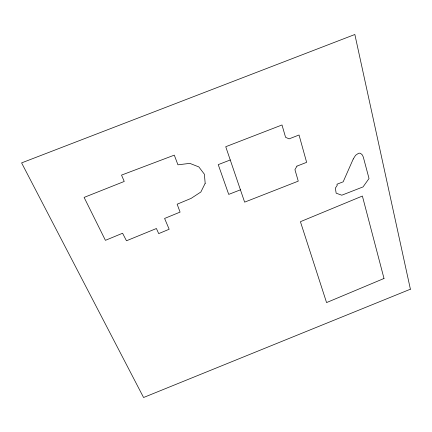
<?xml version="1.0" encoding="UTF-8"?>
<svg xmlns="http://www.w3.org/2000/svg" width="432" height="432" viewBox="0 0 432 432"><rect width="100%" height="100%" fill="white"/><g stroke="black" fill="none" stroke-linecap="round" stroke-linejoin="round"><path stroke-width="0.65" d="M240.435 189.821L228.722 194.395L218.236 164.635L230.256 159.97M353.246 158.981L343.17 181.818L336.917 184.243L337.252 185.247L335.351 188.179L336.172 193.19L341.788 195.205L363.047 186.91L369.025 178.513L363.323 157.14L362.421 155.039L360.607 153.392A3.586 2.965 -42.2 0 0 358.474 153.333L355.59 155.282L353.246 158.981M205.178 183.308L200.858 192.008L191.111 198.385L177.147 204.206L180.079 212.096L164.597 218.457L169.16 229.246L158.711 233.615L156.406 228.517L126.473 240.781L122.58 233.237L105.419 240.338L84.105 197.413L124.243 181.456L121.527 175.106L174.296 155.142L177.941 164.813L189.826 163.372L198.833 166.914L204.374 174.188L205.178 183.308M296.946 166.12L294.937 169.663L298.264 181.148L244.636 202.144L225.742 146.729L281.999 124.972L285.574 137.322L289.116 138.856L299.036 135.005L306.634 162.34L296.946 166.12M384.01 278.478L326.565 302.578L300.418 221.692L362.383 196.047L384.01 278.478M410.4 289.208L143.575 397.505L21.6 162.896L354.85 34.495L410.4 289.208"/></g></svg>
